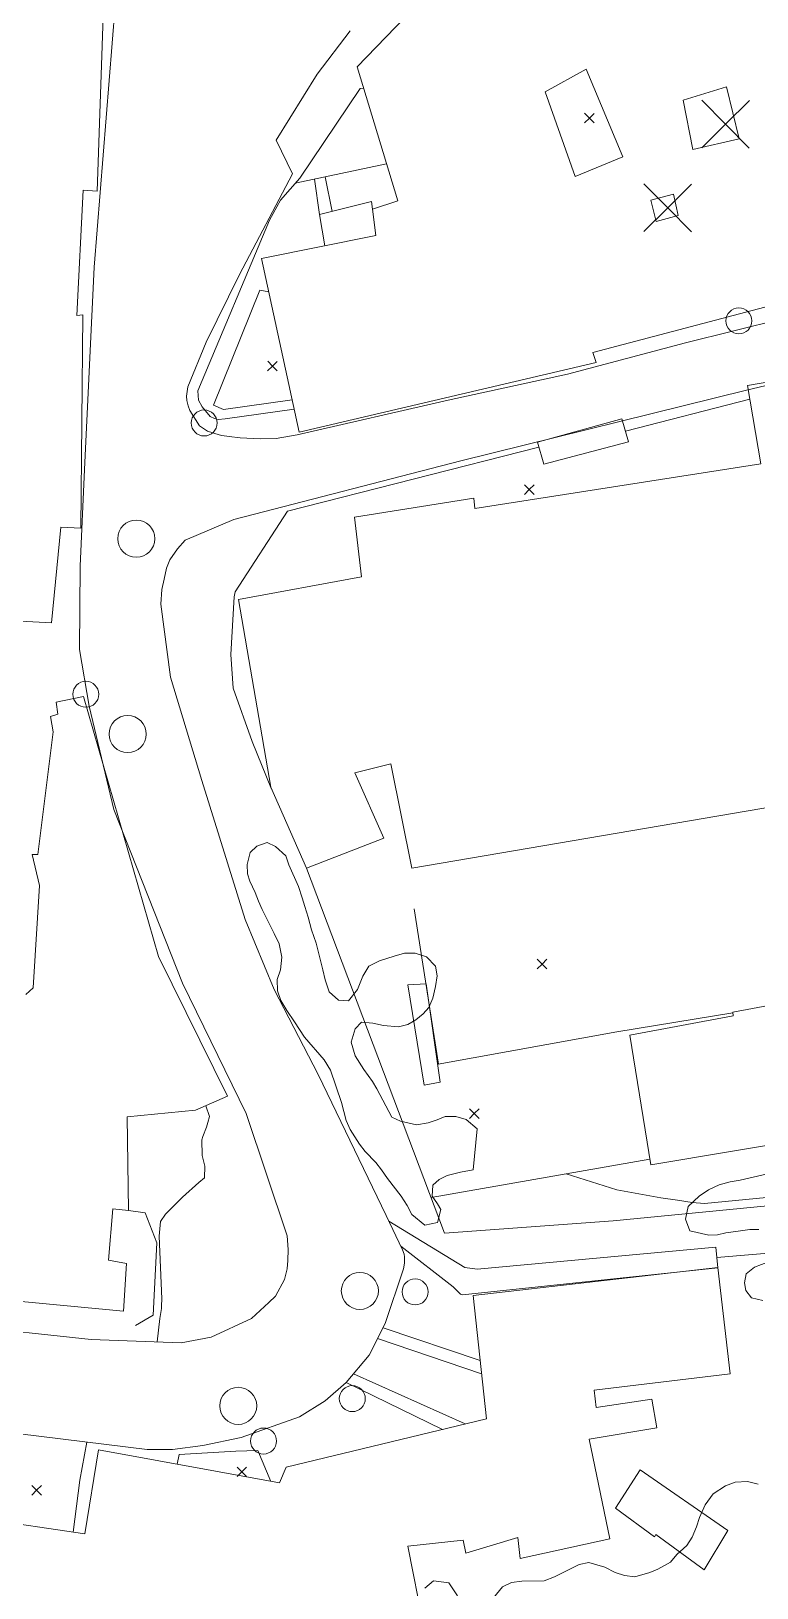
# Model space of a CAD drawing. Header units: metres. Extents: x 4652992 to 4879070, y 2074171 to 2309877.
# Drawn here: x 4654493.2 to 4654536.3, y 2308312 to 2308404.3 of the extents above; entities that cross this region are included whole.
import ezdxf

# ---------------------------------------------------------------- set-up
doc = ezdxf.new("R2010")
doc.units = ezdxf.units.M
doc.header["$MEASUREMENT"] = 0
doc.linetypes.add('DGN Style 2', pattern=[66.27138, 39.762828, -26.508552])
doc.linetypes.add('DGN Style 3', pattern=[92.779933, 66.271381, -26.508552])
for name, color, linetype, lineweight in [('Level 18', 5, 'Continuous', 0), ('Level 20', 30, 'DGN Style 3', 0), ('Level 30', 5, 'Continuous', 0), ('Level 31', 38, 'Continuous', 0), ('Level 35', 4, 'Continuous', 0), ('Level 38', 3, 'Continuous', 0), ('Level 39', 9, 'Continuous', 0), ('Level 40', 1, 'Continuous', 0), ('Level 45', 9, 'Continuous', 0), ('Level 54', 30, 'DGN Style 2', 0), ('Level 61', 4, 'Continuous', 0), ('Level 62', 4, 'Continuous', 0), ('Level 63', 3, 'Continuous', 0)]:
    doc.layers.add(name, color=color, linetype=linetype, lineweight=lineweight)

# ---------------------------------------------------------------- blocks, each defined once
blk = doc.blocks.new('COTA_2')
at = {"layer": 'Level 63', "ltscale": 0.2}
for p, q in [((5e-05, 0.0001, 4e-05), (-1.419472, -1.408357, 4e-05)), ((-1.408407, 1.419622, 4e-05), (5e-05, 0.0001, 4e-05)), ((1.419572, 1.408557, 4e-05), (5e-05, 0.0001, 4e-05)), ((5e-05, 0.0001, 4e-05), (1.408507, -1.419422, 4e-05))]:
    blk.add_line(p, q, dxfattribs=at)
blk = doc.blocks.new('COTA_3')
at = {"layer": 'Level 63', "ltscale": 0.2}
for p, q in [((-1.408562, 1.419507, 4e-05), (-0.000105, -1.5e-05, 4e-05)), ((1.419417, 1.408442, 4e-05), (-0.000105, -1.5e-05, 4e-05)), ((-0.000105, -1.5e-05, 4e-05), (-1.419627, -1.408472, 4e-05)), ((-0.000105, -1.5e-05, 4e-05), (1.408352, -1.419537, 4e-05))]:
    blk.add_line(p, q, dxfattribs=at)
blk = doc.blocks.new('POSTE_1')
at = {"layer": 'Level 61'}
blk.add_circle((-4.7e-05, -1.9e-05, -2.4e-05), 0.770001, dxfattribs=at)
blk = doc.blocks.new('AL_1')
at = {"layer": 'Level 45'}
blk.add_circle((2.1e-05, 1.3e-05, 3e-05), 1.100002, dxfattribs=at)
blk = doc.blocks.new('COTA_14')
at = {"layer": 'Level 63', "ltscale": 0.2}
for p, q in [((-1.408667, 1.419462, -0.000225), (-0.00021, -6e-05, -0.000225)), ((1.419312, 1.408397, -0.000225), (-0.00021, -6e-05, -0.000225)), ((-0.00021, -6e-05, -0.000225), (-1.419732, -1.408517, -0.000225)), ((-0.00021, -6e-05, -0.000225), (1.408247, -1.419582, -0.000225))]:
    blk.add_line(p, q, dxfattribs=at)
blk = doc.blocks.new('COTA_8')
at = {"layer": 'Level 63', "ltscale": 0.2}
for p, q in [((-4.5e-05, 0.000125, -0.000135), (-1.419567, -1.408332, -0.000135)), ((-1.408502, 1.419647, -0.000135), (-4.5e-05, 0.000125, -0.000135)), ((1.419477, 1.408582, -0.000135), (-4.5e-05, 0.000125, -0.000135)), ((-4.5e-05, 0.000125, -0.000135), (1.408412, -1.419397, -0.000135))]:
    blk.add_line(p, q, dxfattribs=at)
blk = doc.blocks.new('COTA_15')
at = {"layer": 'Level 63', "ltscale": 0.2}
for p, q in [((-1.408367, 1.419327, -0.0002), (9e-05, -0.000195, -0.0002)), ((1.419612, 1.408262, -0.0002), (9e-05, -0.000195, -0.0002)), ((9e-05, -0.000195, -0.0002), (-1.419432, -1.408652, -0.0002)), ((9e-05, -0.000195, -0.0002), (1.408547, -1.419717, -0.0002))]:
    blk.add_line(p, q, dxfattribs=at)
blk = doc.blocks.new('COTA_10')
at = {"layer": 'Level 39'}
for p, q in [((-1.408444, 1.419518, 3.9e-05), (1.3e-05, -4e-06, 3.9e-05)), ((1.419535, 1.408453, 3.9e-05), (1.3e-05, -4e-06, 3.9e-05)), ((1.3e-05, -4e-06, 3.9e-05), (-1.419509, -1.408461, 3.9e-05)), ((1.3e-05, -4e-06, 3.9e-05), (1.40847, -1.419526, 3.9e-05))]:
    blk.add_line(p, q, dxfattribs=at)

msp = doc.modelspace()

# ---------------------------------------------------------------- linework, layer by layer
at = {"layer": 'Level 18', "color": 30}
for points in [[(4654496.08148, 2308367.650608, 1349.353385), (4654496.110844, 2308372.594564, 1349.573385), (4654496.379312, 2308378.333026, 1350.133385), (4654496.954432, 2308390.324495, 1350.733385), (4654498.192928, 2308405.833248, 1351.393385)], [(4654512.135689, 2308404.352536, 1352.305876), (4654510.180049, 2308401.76938, 1351.805876), (4654507.748693, 2308397.857169, 1351.645876), (4654508.719709, 2308395.872028, 1351.495876), (4654505.574485, 2308389.901404, 1350.935876), (4654503.586731, 2308385.870337, 1350.605876), (4654502.503431, 2308383.23166, 1350.525876), (4654502.41684, 2308382.673097, 1350.455876), (4654502.445014, 2308382.420884, 1350.455876), (4654502.526132, 2308382.095825, 1350.455876), (4654502.61306, 2308381.831077, 1350.455876), (4654503.187123, 2308380.923833, 1350.515876), (4654503.319211, 2308380.826408, 1350.545876), (4654503.666584, 2308380.590727, 1350.555876), (4654504.365821, 2308380.379997, 1350.585876), (4654504.527394, 2308380.345526, 1350.625876), (4654504.965636, 2308380.27511, 1350.655876), (4654505.603049, 2308380.20067, 1350.685876), (4654506.804542, 2308380.136682, 1350.795876), (4654507.749863, 2308380.165815, 1350.845876), (4654508.997501, 2308380.376653, 1350.985876), (4654517.946573, 2308382.43741, 1352.365876), (4654525.03285, 2308383.980024, 1353.275876), (4654532.029021, 2308385.841921, 1354.325876), (4654540.640154, 2308387.972581, 1355.705876)], [(4654554.106269, 2308387.408564, 1357.434358), (4654535.663499, 2308383.032053, 1354.89619), (4654518.695143, 2308378.836223, 1352.436505), (4654505.232354, 2308375.348666, 1350.216035), (4654502.350509, 2308374.133852, 1349.836035), (4654501.880836, 2308373.608835, 1349.776035), (4654501.428365, 2308372.958133, 1349.736035), (4654501.240155, 2308372.464525, 1349.696035), (4654501.094919, 2308371.824477, 1349.676035), (4654500.967521, 2308371.195873, 1349.656035), (4654500.906903, 2308370.324239, 1349.656035), (4654501.478608, 2308365.992798, 1349.416035), (4654503.337089, 2308359.876716, 1348.256035), (4654505.899553, 2308351.616922, 1347.566035), (4654507.63475, 2308347.481154, 1346.916035), (4654510.237486, 2308342.429016, 1346.096035), (4654514.280298, 2308334.058754, 1345.086035), (4654515.243379, 2308332.020613, 1345.006035), (4654515.332222, 2308331.762931, 1344.976035), (4654515.35981, 2308331.610714, 1344.956035), (4654515.358326, 2308331.225912, 1344.916035), (4654515.302072, 2308330.906684, 1344.906035), (4654514.216811, 2308327.656206, 1344.556035), (4654513.269901, 2308325.77811, 1344.246035), (4654511.902393, 2308324.158985, 1344.046035), (4654510.661127, 2308323.067561, 1343.926035), (4654509.134214, 2308322.113957, 1343.606035), (4654505.66953, 2308320.887276, 1343.156035), (4654503.401295, 2308320.414953, 1342.986035), (4654501.587276, 2308320.177156, 1342.806035), (4654500.082498, 2308320.181635, 1342.676035), (4654489.942679, 2308321.415501, 1341.836035)], [(4654438.935502, 2308335.321502, 1338.295806), (4654445.561762, 2308334.543888, 1339.118796), (4654461.002048, 2308332.693297, 1340.315642), (4654475.330747, 2308329.931302, 1341.175642), (4654489.005995, 2308327.54099, 1341.915642), (4654496.771142, 2308326.700322, 1342.495642), (4654502.102105, 2308326.516146, 1342.955642), (4654503.891824, 2308326.850697, 1343.235642), (4654506.2825, 2308327.942988, 1343.755642), (4654507.317644, 2308328.903663, 1343.955642), (4654507.712504, 2308329.285796, 1344.135642), (4654508.235772, 2308330.261938, 1344.195642), (4654508.388737, 2308330.897329, 1344.315642), (4654508.434962, 2308331.400062, 1344.395642), (4654508.450368, 2308332.049121, 1344.435642), (4654508.405099, 2308332.850846, 1344.535642), (4654505.964445, 2308340.118457, 1346.116663), (4654502.177823, 2308347.855563, 1347.293845), (4654498.106123, 2308358.157361, 1348.349607), (4654496.64682, 2308364.276012, 1348.806929), (4654496.08148, 2308367.650608, 1349.353385)]]:
    msp.add_polyline3d(points, dxfattribs=at)
at = {"layer": 'Level 20', "linetype": 'Continuous'}
for points in [[(4654575.481043, 2308345.488166, 1351.793361), (4654576.172252, 2308344.026288, 1351.653361), (4654576.147731, 2308343.450645, 1351.433361), (4654575.78002, 2308342.779983, 1351.373361), (4654574.435711, 2308341.72126, 1351.273361), (4654570.621941, 2308339.904705, 1350.093361), (4654567.795583, 2308338.657339, 1349.173361), (4654564.523417, 2308337.535538, 1348.673361), (4654564.05931, 2308337.313424, 1348.753361), (4654561.143147, 2308337.078783, 1348.953361), (4654558.732805, 2308336.980938, 1349.333361), (4654548.941776, 2308336.269871, 1348.953361), (4654541.326737, 2308335.569009, 1349.073361), (4654533.168758, 2308334.769834, 1349.393361), (4654532.433548, 2308334.834776, 1349.393361), (4654531.56238, 2308334.974547, 1349.373361), (4654530.567776, 2308335.110047, 1349.353361), (4654527.967608, 2308335.58766, 1349.413361), (4654524.944325, 2308336.541031, 1349.660941)], [(4654503.574756, 2308340.578767, 1346.525399), (4654503.784911, 2308339.942062, 1346.635399), (4654503.690796, 2308339.588214, 1346.765399), (4654503.605724, 2308339.310333, 1346.865399), (4654503.38754, 2308338.749217, 1347.115399), (4654503.335533, 2308338.549979, 1347.095399), (4654503.357077, 2308337.626274, 1346.975399), (4654503.505927, 2308336.994827, 1346.455399), (4654503.497453, 2308336.287818, 1346.115399), (4654503.163864, 2308336.016097, 1346.035399), (4654502.183021, 2308335.149957, 1345.565399), (4654501.184092, 2308334.131884, 1345.025399), (4654500.887913, 2308333.711996, 1344.845399), (4654500.800905, 2308332.826973, 1344.365399), (4654500.955843, 2308329.125304, 1343.955399), (4654500.94131, 2308328.707783, 1343.675399), (4654500.93068, 2308328.554262, 1343.525399), (4654500.845068, 2308327.95714, 1343.265399), (4654500.682934, 2308326.565176, 1342.833184)], [(4654581.405794, 2308320.520038, 1344.003158), (4654581.137902, 2308320.160516, 1344.123158), (4654578.975336, 2308325.109939, 1344.243158), (4654577.891143, 2308326.929624, 1344.483158), (4654579.125973, 2308327.931872, 1344.603158), (4654573.424632, 2308330.73405, 1344.763158), (4654567.043152, 2308333.403272, 1344.763158), (4654564.9353, 2308334.129492, 1344.763158), (4654562.516589, 2308334.443625, 1344.843158), (4654552.930788, 2308333.18204, 1345.043158), (4654533.902014, 2308331.564827, 1346.123158)]]:
    msp.add_polyline3d(points, dxfattribs=at)
at = {"layer": 'Level 30', "color": 1}
for points in [[(4654542.510496, 2308389.476639, 1361.816939), (4654526.542468, 2308385.258826, 1360.346939), (4654526.743603, 2308384.676975, 1360.316939), (4654509.10691, 2308380.539193, 1360.386939), (4654506.878618, 2308390.834467, 1360.446939), (4654513.652545, 2308392.199394, 1360.326939), (4654513.457749, 2308393.775224, 1354.906939), (4654514.967957, 2308394.267914, 1355.996939), (4654512.55242, 2308402.208449, 1356.166939), (4654518.260659, 2308408.156853, 1356.026939)], [(4654497.519227, 2308406.364563, 1356.130011), (4654497.11967, 2308394.833706, 1356.070011), (4654496.28622, 2308394.896057, 1356.120011), (4654495.917894, 2308387.466973, 1355.450011), (4654496.262695, 2308387.49355, 1355.440011), (4654496.161772, 2308374.842907, 1354.150011), (4654494.966352, 2308374.905471, 1354.400011), (4654494.410291, 2308369.235392, 1351.010011), (4654488.881781, 2308369.521794, 1351.080011)], [(4654515.792712, 2308354.671364, 1358.089491), (4654514.546448, 2308360.868432, 1355.159491), (4654512.413903, 2308360.32002, 1354.879491), (4654514.140128, 2308356.458732, 1354.309491), (4654509.536016, 2308354.66701, 1354.079491), (4654507.423626, 2308359.483954, 1355.029491), (4654505.514362, 2308370.614638, 1354.969491), (4654512.802587, 2308371.956298, 1358.749491), (4654512.397218, 2308375.498336, 1357.789491), (4654519.477481, 2308376.626052, 1357.769491), (4654519.535826, 2308376.00603, 1358.019491), (4654536.509928, 2308378.657255, 1357.799491), (4654535.714699, 2308383.307635, 1361.119491), (4654545.539482, 2308384.997748, 1361.219491)], [(4654492.89076, 2308347.175685, 1350.020011), (4654493.321304, 2308347.577484, 1349.940011), (4654493.698363, 2308353.640742, 1353.860011), (4654493.258869, 2308355.476216, 1354.090011), (4654493.609353, 2308355.4865, 1354.090011), (4654494.503224, 2308362.750285, 1353.950011), (4654494.353244, 2308363.668607, 1353.850011), (4654494.785123, 2308363.800336, 1353.820011), (4654494.689903, 2308364.514313, 1353.700011), (4654496.31214, 2308364.84778, 1353.360011), (4654500.753912, 2308349.427609, 1353.230011), (4654504.854965, 2308341.148262, 1348.660011), (4654502.955545, 2308340.303313, 1348.850011), (4654498.905375, 2308339.907859, 1349.210011), (4654498.977874, 2308334.365689, 1344.980011), (4654498.048043, 2308334.463144, 1345.120011), (4654497.79835, 2308331.417539, 1345.120011), (4654498.859386, 2308331.21511, 1344.980011), (4654498.688731, 2308328.383947, 1345.130011)], [(4654559.081367, 2308362.04808, 1357.479491), (4654515.792712, 2308354.671364, 1358.089491)], [(4654544.634253, 2308339.513199, 1354.183417), (4654529.979378, 2308337.059182, 1353.399491), (4654528.728306, 2308344.764063, 1353.609491), (4654534.872841, 2308345.907843, 1354.269491), (4654534.838902, 2308346.128251, 1354.289491), (4654543.1194, 2308347.670137, 1354.369491), (4654544.634253, 2308339.513199, 1354.183417)], [(4654490.227816, 2308316.078649, 1347.119491), (4654496.393888, 2308315.169101, 1347.239491), (4654497.200587, 2308320.166619, 1347.069491), (4654507.939064, 2308318.19429, 1346.019491), (4654508.332015, 2308319.12466, 1345.939491), (4654520.223633, 2308322.007186, 1348.309491), (4654519.431361, 2308329.317936, 1348.189491), (4654533.944654, 2308330.975765, 1348.019491), (4654534.682715, 2308324.667265, 1347.909491), (4654526.621058, 2308323.690509, 1347.889491), (4654526.726864, 2308322.677306, 1347.939491), (4654530.046839, 2308323.162978, 1347.859491), (4654530.333741, 2308321.473877, 1347.949491), (4654526.320961, 2308320.789663, 1347.559491), (4654527.550333, 2308314.883762, 1346.529491), (4654522.218288, 2308313.71926, 1346.479491), (4654522.084603, 2308314.953427, 1346.499491), (4654518.992367, 2308314.035401, 1344.879491), (4654518.838282, 2308314.797727, 1344.889491), (4654515.56251, 2308314.440915, 1345.449491), (4654516.496049, 2308309.734479, 1345.079491)], [(4654498.688731, 2308328.383947, 1345.130011), (4654491.149046, 2308329.092573, 1346.430011)], [(4654529.337545, 2308318.966872, 1346.599491), (4654534.556323, 2308315.368223, 1346.189491), (4654533.151382, 2308313.0466, 1345.819491), (4654530.276902, 2308315.140461, 1345.959491), (4654530.190532, 2308314.997455, 1345.899491), (4654527.882011, 2308316.694421, 1346.019491), (4654529.337545, 2308318.966872, 1346.599491)]]:
    msp.add_polyline3d(points, dxfattribs=at)
for points in [[(4654528.318682, 2308396.881793, 1356.004836), (4654525.486474, 2308395.71628, 1355.934836), (4654523.711797, 2308400.734601, 1355.764836), (4654526.140088, 2308402.0703, 1355.764836)], [(4654535.216741, 2308397.947284, 1358.120836), (4654532.464248, 2308397.299501, 1358.100836), (4654531.890752, 2308400.228764, 1360.000836), (4654534.462665, 2308401.021891, 1359.420836)], [(4654530.28534, 2308393.033833, 1357.11681), (4654529.975634, 2308394.310557, 1356.87681), (4654531.324916, 2308394.658379, 1356.90681), (4654531.599742, 2308393.396765, 1357.15681)]]:
    msp.add_3dface(points, dxfattribs=at)
at = {"layer": 'Level 31'}
msp.add_polyline3d([(4654513.457749, 2308393.775224, 1354.906939), (4654513.40595, 2308394.226206, 1354.856939), (4654510.30741, 2308393.448143, 1354.151939), (4654510.631216, 2308391.590605, 1354.181939)], dxfattribs=at)
msp.add_3dface([(4654528.660901, 2308379.966608, 1355.899491), (4654523.627579, 2308378.636308, 1356.029491), (4654523.243619, 2308379.946855, 1356.029491), (4654528.259297, 2308381.334338, 1355.989491)], dxfattribs=at)
at = {"layer": 'Level 35'}
for p, q in [((4654514.301683, 2308396.458139, 1354.868924), (4654508.881067, 2308395.313546, 1353.888924)), ((4654510.020556, 2308395.554154, 1354.094934), (4654510.307409, 2308393.448144, 1354.151939)), ((4654510.656369, 2308395.68841, 1354.209883), (4654511.072965, 2308393.640379, 1354.326124)), ((4654517.378617, 2308343.035802, 1352.170063), (4654515.942769, 2308352.251383, 1352.095063)), ((4654529.921709, 2308337.414341, 1350.395064), (4654516.932763, 2308335.135357, 1350.525064))]:
    msp.add_line(p, q, dxfattribs=at)
at = {"layer": 'Level 35', "extrusion": (-0.1334542679550632, 0.7123118429902532, 0.6890586308148295), "elevation": 1024027.572157, "flags": 128}
msp.add_lwpolyline([(-5000015.099843, -971789.419019), (-5000008.121804, -971789.639798), (-4999997.357469, -971789.722591)], dxfattribs=at)
at = {"layer": 'Level 35', "extrusion": (-0.9814153581825358, 0.1756232561900749, 0.0773328300829636), "elevation": -4162495.766363, "flags": 128}
msp.add_lwpolyline([(-3092113.600929, 324212.595024), (-3092116.716761, 324210.629137), (-3092119.00519, 324210.849798)], dxfattribs=at)
at = {"layer": 'Level 35'}
msp.add_polyline3d([(4654498.977874, 2308334.365689, 1344.559491), (4654499.967617, 2308334.217037, 1344.359491), (4654500.656115, 2308332.448836, 1344.359491), (4654500.437132, 2308328.15511, 1343.979491), (4654499.397113, 2308327.526712, 1343.519491)], dxfattribs=at)
at = {"layer": 'Level 38'}
msp.add_line((4654535.852261, 2308382.50319, 1356.15949), (4654528.476653, 2308380.594098, 1355.940781), dxfattribs=at)
for points in [[(4654512.93587, 2308400.947942, 1354.761939), (4654512.731041, 2308400.922695, 1354.831939), (4654509.142035, 2308395.611355, 1354.151939), (4654507.999223, 2308394.307204, 1353.851939), (4654507.358858, 2308393.125707, 1353.751939), (4654503.095888, 2308382.999652, 1353.611939), (4654503.140237, 2308382.446041, 1353.581939), (4654503.34823, 2308382.04143, 1353.561939), (4654503.832975, 2308381.470441, 1353.531939), (4654504.083018, 2308381.355749, 1353.531939), (4654504.297402, 2308381.286989, 1353.531939), (4654504.720041, 2308381.32705, 1353.541939), (4654508.810167, 2308381.910219, 1353.806179)], [(4654523.329945, 2308379.652201, 1356.029491), (4654508.42527, 2308375.855201, 1354.609491), (4654505.314669, 2308371.068808, 1354.449491), (4654505.248956, 2308370.777506, 1354.409491), (4654505.056723, 2308367.353129, 1354.429491), (4654505.201052, 2308365.353023, 1354.469491), (4654506.318445, 2308362.183578, 1354.489491), (4654507.474887, 2308359.367061, 1353.869491)], [(4654509.536016, 2308354.66701, 1353.599491), (4654517.732335, 2308333.024029, 1350.989491), (4654527.734427, 2308333.742723, 1351.119491), (4654553.405319, 2308336.247806, 1350.859491), (4654571.596357, 2308337.593218, 1351.379491), (4654582.880136, 2308338.175065, 1352.659491), (4654584.334325, 2308352.290506, 1357.219491), (4654585.252229, 2308363.231252, 1359.979491), (4654585.552785, 2308367.119009, 1361.565064)]]:
    msp.add_polyline3d(points, dxfattribs=at)
at = {"layer": 'Level 40', "color": 3}
for points in [[(4654519.435873, 2308336.772199, 1351.420038), (4654518.685097, 2308336.641226, 1351.380038), (4654517.885275, 2308336.428887, 1351.340038), (4654517.420765, 2308336.206412, 1351.320038), (4654517.035702, 2308335.859936, 1351.300038), (4654517.011234, 2308335.207245, 1351.240038), (4654517.324255, 2308334.758153, 1351.220038), (4654517.521958, 2308334.410094, 1350.900038), (4654517.321424, 2308333.657162, 1350.680038), (4654516.575411, 2308333.479276, 1350.580038), (4654515.798941, 2308334.118764, 1350.520038), (4654515.520322, 2308334.652336, 1350.460038), (4654515.16849, 2308335.201485, 1350.440038), (4654514.345861, 2308336.248591, 1350.440038), (4654514.002085, 2308336.765425, 1350.440038), (4654513.656485, 2308337.206148, 1350.440038), (4654513.021679, 2308337.861398, 1350.480038), (4654512.690722, 2308338.299005, 1350.500038), (4654512.1346, 2308339.167014, 1350.520038), (4654511.903203, 2308339.70584, 1350.520038), (4654511.759661, 2308340.225975, 1350.520038), (4654511.619412, 2308340.760709, 1350.560038), (4654510.965092, 2308342.690003, 1350.620038), (4654510.597147, 2308343.303778, 1350.620038), (4654509.425271, 2308344.639384, 1350.620038), (4654508.831808, 2308345.545936, 1350.620038), (4654508.385887, 2308346.222201, 1350.680038), (4654508.029291, 2308346.818262, 1350.780038), (4654507.822416, 2308347.397771, 1350.900038), (4654507.806249, 2308348.074406, 1351.200038), (4654508.011192, 2308348.642802, 1351.740038), (4654508.087998, 2308349.391457, 1351.860038), (4654507.927227, 2308350.175356, 1351.900038), (4654507.635789, 2308350.788155, 1352.420038), (4654506.913427, 2308352.211727, 1352.780038), (4654506.704728, 2308352.715124, 1352.840038), (4654506.496029, 2308353.218521, 1352.720038), (4654506.173836, 2308353.899063, 1352.740038), (4654506.03982, 2308354.325372, 1353.040038), (4654506.015243, 2308354.896697, 1353.060038), (4654506.202604, 2308355.591232, 1353.120038), (4654506.594254, 2308355.966907, 1353.260038), (4654507.211777, 2308356.187429, 1353.320038), (4654507.712567, 2308355.958489, 1353.280038), (4654508.308562, 2308355.403296, 1353.280038), (4654508.496031, 2308354.873815, 1353.180038), (4654509.062441, 2308353.57522, 1353.060038), (4654509.282136, 2308352.916485, 1352.960038), (4654509.44032, 2308352.393235, 1352.820038), (4654509.637316, 2308351.769928, 1352.780038), (4654509.8486, 2308351.005883, 1352.700038), (4654510.118456, 2308350.229376, 1352.620038), (4654510.509916, 2308348.631404, 1352.500038), (4654510.654927, 2308348.049756, 1352.480038), (4654510.890734, 2308347.326393, 1352.480038), (4654511.441331, 2308346.842058, 1352.680038), (4654512.032154, 2308346.808162, 1352.960038), (4654512.566176, 2308347.474846, 1353.200038), (4654512.897024, 2308348.261254, 1353.360038), (4654513.246923, 2308348.86001, 1353.640038), (4654513.884206, 2308349.168128, 1353.940038), (4654514.747715, 2308349.458716, 1354.140038), (4654515.37, 2308349.632325, 1354.160038), (4654515.999989, 2308349.635997, 1354.160038), (4654516.671728, 2308349.416587, 1354.100038), (4654517.191216, 2308348.862371, 1354.000038), (4654517.289006, 2308348.27547, 1353.820038), (4654517.194618, 2308347.652954, 1353.820038), (4654517.039836, 2308346.966788, 1353.780038), (4654516.805608, 2308346.404623, 1353.620038), (4654516.461179, 2308346.034202, 1353.540038), (4654516.040243, 2308345.664757, 1353.420038), (4654515.565854, 2308345.398484, 1353.180038), (4654515.012018, 2308345.256212, 1352.980038), (4654514.110406, 2308345.340928, 1352.520038), (4654513.480771, 2308345.47488, 1352.200038), (4654512.816735, 2308345.524352, 1352.000038), (4654512.436434, 2308345.130963, 1352.000038), (4654512.196735, 2308344.340463, 1351.900038), (4654512.427425, 2308343.526389, 1351.860038), (4654512.93815, 2308342.729239, 1351.860038), (4654513.453991, 2308342.022799, 1351.900038), (4654513.723084, 2308341.583053, 1351.920038), (4654514.601045, 2308339.896879, 1351.980038), (4654515.113184, 2308339.650224, 1351.980038), (4654516.0796, 2308339.444622, 1351.980038), (4654516.76522, 2308339.558857, 1351.920038), (4654517.296356, 2308339.736558, 1351.880038), (4654517.768922, 2308339.926719, 1351.880038), (4654518.402204, 2308339.94499, 1351.860038), (4654519.018666, 2308339.75264, 1351.840038), (4654519.676524, 2308339.199586, 1351.840038), (4654519.435873, 2308336.772199, 1351.420038)], [(4654536.39635, 2308333.228513, 1352.320038), (4654535.849769, 2308333.223931, 1352.320038), (4654535.304365, 2308333.158714, 1352.340038), (4654534.425746, 2308333.028463, 1352.320038), (4654533.931488, 2308332.92218, 1352.300038), (4654533.424927, 2308332.893995, 1352.280038), (4654532.287045, 2308333.150977, 1352.280038), (4654532.036349, 2308333.838316, 1352.220038), (4654532.197731, 2308334.604117, 1352.200038), (4654532.836992, 2308335.207948, 1352.200038), (4654533.394282, 2308335.587663, 1352.200038), (4654534.036103, 2308335.873926, 1352.200038), (4654534.683593, 2308336.053309, 1352.200038), (4654535.285604, 2308336.166879, 1352.200038), (4654538.451035, 2308336.882853, 1352.240038)], [(4654536.621921, 2308329.013965, 1348.100038), (4654535.960743, 2308329.169612, 1348.300038), (4654535.621441, 2308329.604051, 1348.380038), (4654535.533174, 2308330.075706, 1348.540038), (4654535.641475, 2308330.611249, 1348.540038), (4654536.12322, 2308330.991926, 1348.540038), (4654536.954975, 2308331.313296, 1348.540038)], [(4654520.631994, 2308311.383786, 1345.520038), (4654521.173453, 2308312.023503, 1345.820038), (4654521.704203, 2308312.288088, 1346.100038), (4654522.314025, 2308312.369805, 1346.280038), (4654523.651585, 2308312.3874, 1346.280038), (4654524.26569, 2308312.61917, 1346.620038), (4654525.725788, 2308313.365535, 1346.800038), (4654526.295591, 2308313.470855, 1347.020038), (4654527.246856, 2308313.193158, 1347.280038), (4654527.857097, 2308312.88228, 1347.500038), (4654528.407204, 2308312.704955, 1347.520038), (4654529.02387, 2308312.619157, 1347.500038), (4654529.917901, 2308312.881999, 1347.520038), (4654530.388727, 2308313.083841, 1347.520038), (4654531.135951, 2308313.498662, 1347.540038), (4654531.526529, 2308313.944007, 1347.560038), (4654532.105865, 2308314.485095, 1347.580038), (4654532.43085, 2308314.974577, 1347.600038), (4654532.695702, 2308315.597612, 1347.600038), (4654532.868421, 2308316.149655, 1347.600038), (4654533.206467, 2308316.892999, 1347.680038), (4654533.675698, 2308317.54807, 1347.700038), (4654534.407301, 2308318.026597, 1347.700038), (4654534.985881, 2308318.235725, 1347.680038), (4654535.70795, 2308318.278484, 1347.660038), (4654536.354683, 2308318.125909, 1347.600038)], [(4654516.56754, 2308311.960956, 1345.160038), (4654517.073682, 2308312.381735, 1345.160038), (4654517.989212, 2308312.277695, 1345.260038), (4654518.507739, 2308311.503229, 1345.320038)]]:
    msp.add_polyline3d(points, dxfattribs=at)
at = {"layer": 'Level 54'}
for p, q in [((4654514.084777, 2308327.394329, 1344.512809), (4654519.849427, 2308325.4602, 1345.262809)), ((4654513.763992, 2308326.758085, 1344.40779), (4654519.93593, 2308324.661985, 1345.26779)), ((4654511.90146, 2308324.158165, 1344.045945), (4654517.608758, 2308321.37334, 1344.155945)), ((4654518.959755, 2308321.700822, 1344.241037), (4654512.333677, 2308324.669623, 1344.109111))]:
    msp.add_line(p, q, dxfattribs=at)
at = {"layer": 'Level 54', "linetype": 'Continuous'}
msp.add_polyline3d([(4654515.142137, 2308332.234868, 1345.003158), (4654518.241936, 2308329.834345, 1345.723158), (4654518.684122, 2308329.401312, 1345.723158), (4654518.795322, 2308329.346837, 1345.723158), (4654533.962539, 2308330.957154, 1345.863158), (4654533.840256, 2308332.184882, 1345.843158), (4654519.678259, 2308330.875433, 1345.783158), (4654518.942816, 2308330.970296, 1345.683158), (4654514.433778, 2308333.733949, 1344.903158)], dxfattribs=at)
at = {"layer": 'Level 54'}
msp.add_3dface([(4654516.528358, 2308341.797459, 1350.270945), (4654515.554243, 2308347.757143, 1351.480945), (4654516.637878, 2308347.801865, 1351.270945), (4654517.472368, 2308341.971343, 1350.330945)], dxfattribs=at)
at = {"layer": 'Level 62'}
for points in [[(4654508.689828, 2308382.466216, 1352.396179), (4654504.619888, 2308381.876526, 1352.436179), (4654504.025141, 2308382.133806, 1352.446179), (4654506.779408, 2308388.973205, 1352.436179), (4654507.306162, 2308388.859105, 1352.496179)], [(4654501.860201, 2308319.310791, 1342.426533), (4654501.988667, 2308319.876885, 1342.626533), (4654505.35995, 2308320.078763, 1342.446533), (4654506.650309, 2308320.128698, 1342.536533), (4654507.43332, 2308318.28718, 1342.541036)]]:
    msp.add_polyline3d(points, dxfattribs=at)

# ---------------------------------------------------------------- block references
at = {"layer": 'Level 39'}
for p in [(4654534.41435, 2308398.8137, 1355.46685), (4654530.98055, 2308393.84315, 1355.11685)]:
    msp.add_blockref('COTA_10', p, dxfattribs=at)
at = {"layer": 'Level 45'}
for p in [(4654499.44385, 2308374.21805, 1349.63005), (4654498.93245, 2308362.62625, 1348.75005), (4654512.71105, 2308329.58935, 1344.35005), (4654505.49245, 2308322.76825, 1342.99005)]:
    msp.add_blockref('AL_1', p, dxfattribs=at)
at = {"layer": 'Level 61'}
for p in [(4654535.20335, 2308387.14115, 1354.90005), (4654503.4748, 2308381.08395, 1350.47005), (4654496.44855, 2308364.98675, 1348.80595), (4654515.98875, 2308329.52905, 1345.06885), (4654512.26315, 2308323.19655, 1343.88615), (4654506.99785, 2308320.68185, 1343.18615)]:
    msp.add_blockref('POSTE_1', p, dxfattribs=at)
at = {"layer": 'Level 63', "ltscale": 0.2, "xscale": 0.2, "yscale": 0.2, "zscale": 0.2}
for name, p in [('COTA_15', (4654526.33115, 2308399.17265, 1353.92685)), ('COTA_15', (4654507.52405, 2308384.45865, 1352.30535)), ('COTA_3', (4654522.76495, 2308377.12745, 1352.66505)), ('COTA_2', (4654523.52085, 2308348.9797, 1352.32505)), ('COTA_2', (4654519.50015, 2308340.10765, 1350.10595)), ('COTA_8', (4654505.70915, 2308318.85325, 1342.77105)), ('COTA_14', (4654493.53265, 2308317.75845, 1342.13155))]:
    msp.add_blockref(name, p, dxfattribs=at)

doc.saveas('drawing.dxf')
